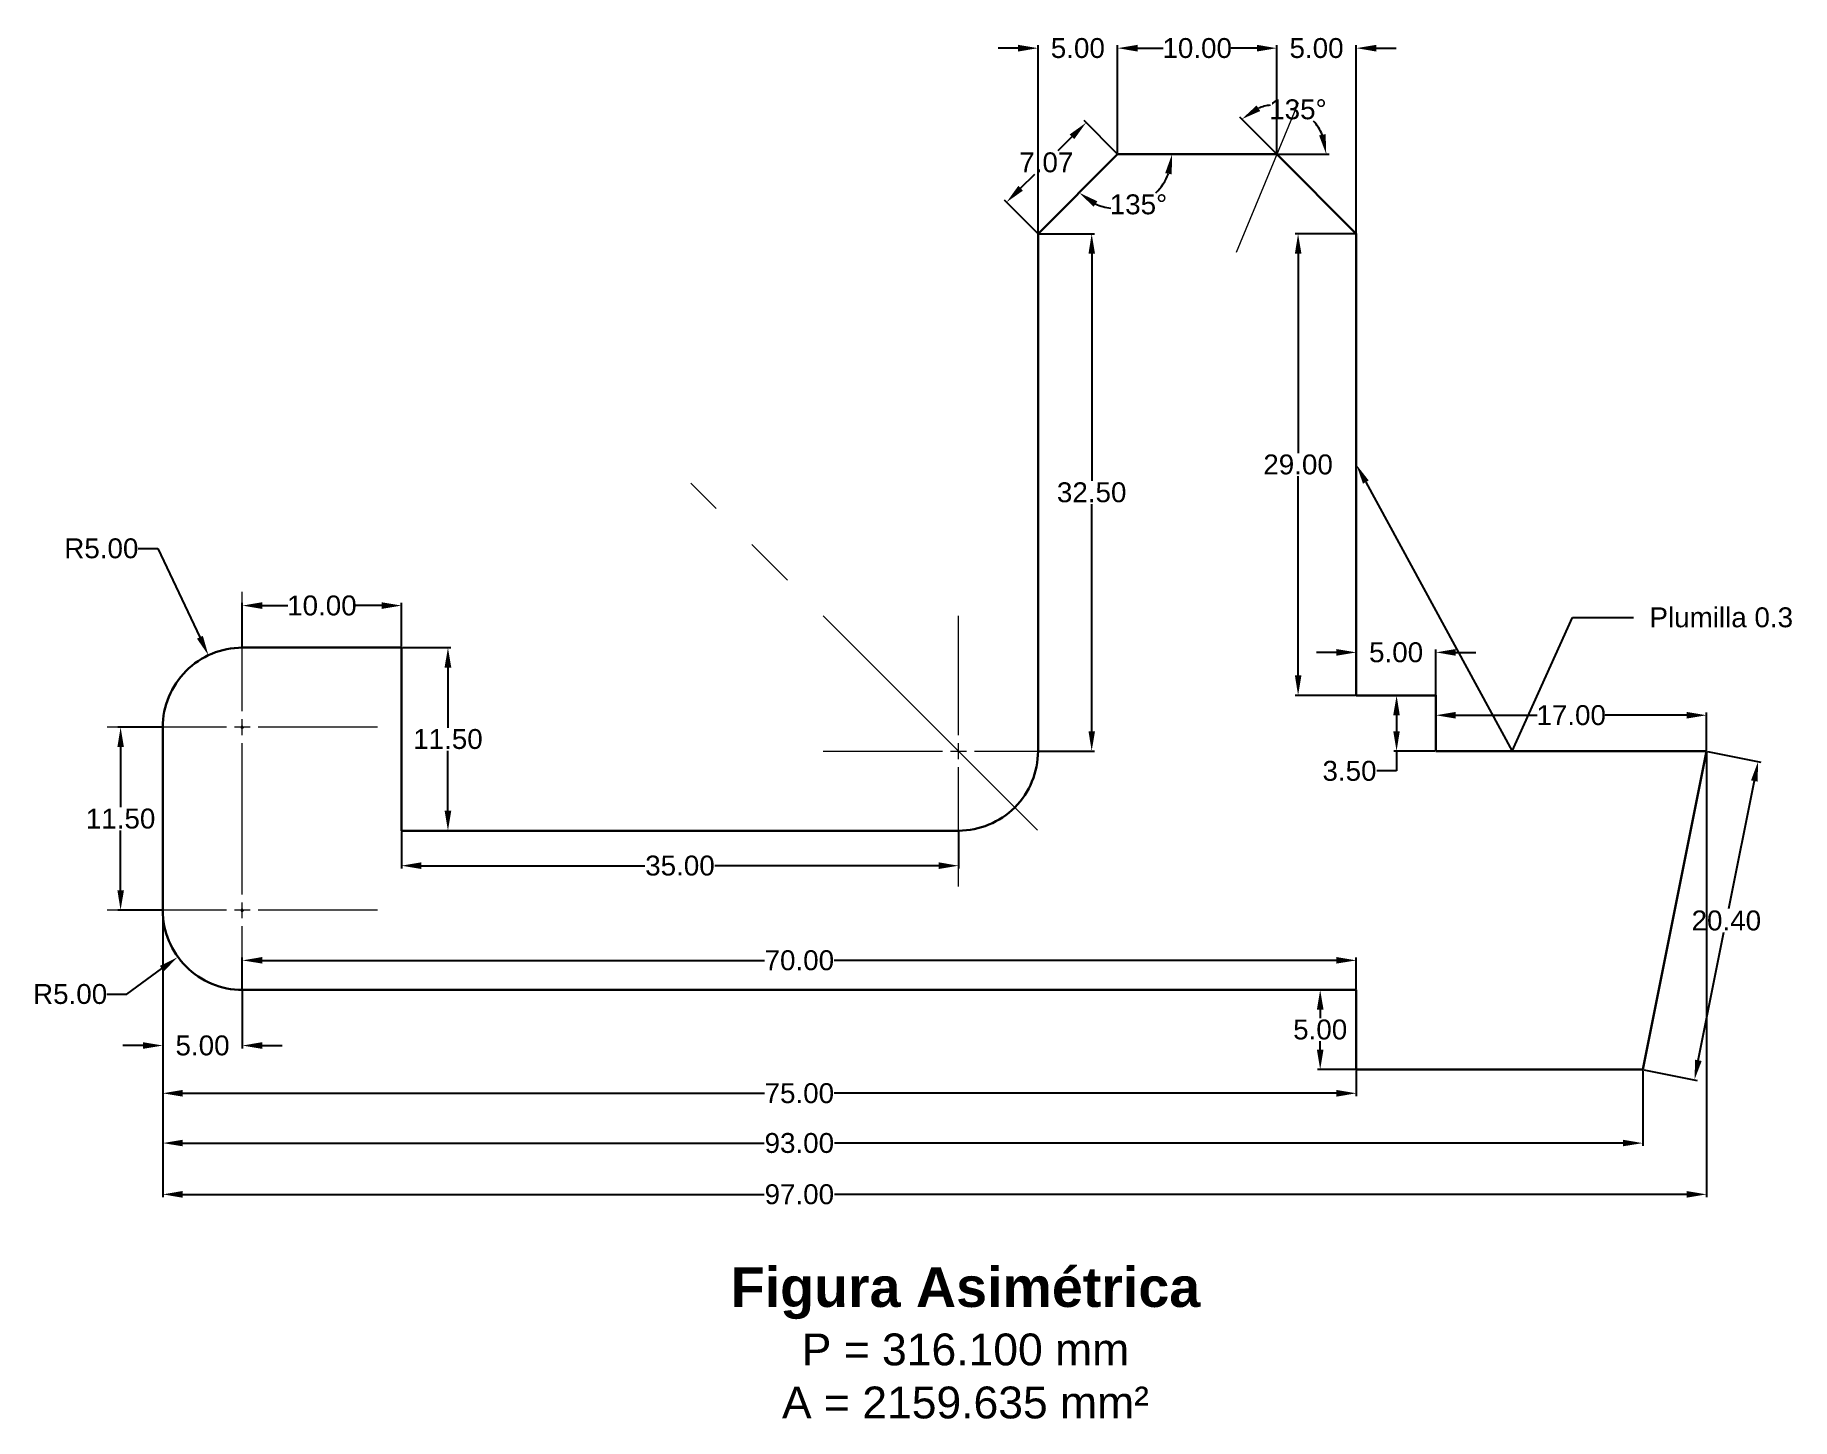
# Model space of a CAD drawing. Header units: millimetres. Extents: x 242 to 352, y 303 to 390.
import ezdxf
from ezdxf import colors
from ezdxf.entities.mleader import LeaderData, LeaderLine
from ezdxf.math import Vec2, Vec3

# ---------------------------------------------------------------- set-up
doc = ezdxf.new("R2010")
doc.units = ezdxf.units.MM
doc.linetypes.add('CENTER2', pattern=[28.575, 19.05, -3.175, 3.175, -3.175])
for name, color, linetype, lineweight in [('0-Dimension', 92, 'Continuous', 9), ('0-Object', 7, 'Continuous', 30), ('0-Text', 4, 'Continuous', 20)]:
    doc.layers.add(name, color=color, linetype=linetype, lineweight=lineweight)
doc.styles.add('Annotative', font='arial.ttf')
doc.styles.get("Standard").update_dxf_attribs({"font": 'arial.ttf'})
doc.dimstyles.new('DAPC - Standard', dxfattribs={"dimtxt": 1.25, "dimasz": 1.25, "dimexe": 0.18, "dimexo": 0.0625, "dimgap": 0.09, "dimtad": 0, "dimtih": 1, "dimtoh": 1, "dimzin": 0, "dimdsep": 46, "dimtxsty": 'Standard', "dimcen": 0.09, "dimadec": 0, "dimazin": 0, "dimtfac": 1, "dimtofl": 0, "dimtmove": 0, "dimatfit": 3, "dimfxl": 1, "dimtolj": 1, "dimtzin": 0, "dimarcsym": 0})

# ---------------------------------------------------------------- blocks, each defined once
blk = doc.blocks.new('*D0')
at = {"layer": '0-Dimension', "color": 0, "lineweight": -2, "transparency": 16777216}
for p, q in [((265, 340.12), (265, 337.81)), ((300, 340.12), (300, 337.81)), ((266.25, 337.99), (280.3, 337.99)), ((298.75, 337.99), (284.7, 337.99))]:
    blk.add_line(p, q, dxfattribs=at)
at = {"layer": '0-Dimension', "color": 0, "transparency": 16777216}
for points in [[(266.25, 338.2), (266.25, 337.78), (265, 337.99)], [(298.75, 338.2), (298.75, 337.78), (300, 337.99)]]:
    blk.add_solid(points, dxfattribs=at)
at = {"layer": 'Defpoints', "color": 0, "transparency": 16777216}
for p in [(265, 340.19), (300, 340.19), (300, 337.99)]:
    blk.add_point(p, dxfattribs=at)
at = {"layer": '0-Dimension', "color": 0, "transparency": 16777216, "insert": (282.5, 337.99), "char_height": 1.25, "attachment_point": 5}
blk.add_mtext('\\A1;35.00', dxfattribs=at)
blk = doc.blocks.new('*D1')
at = {"layer": '0-Dimension', "color": 0, "lineweight": -2, "transparency": 16777216}
for p, q in [((255, 330.25), (255, 332.22)), ((256.25, 332.04), (287.81, 332.04)), ((323.75, 332.04), (292.19, 332.04)), ((325, 330.25), (325, 332.22))]:
    blk.add_line(p, q, dxfattribs=at)
at = {"layer": '0-Dimension', "color": 0, "transparency": 16777216}
for points in [[(256.25, 332.25), (256.25, 331.84), (255, 332.04)], [(323.75, 332.25), (323.75, 331.84), (325, 332.04)]]:
    blk.add_solid(points, dxfattribs=at)
at = {"layer": 'Defpoints', "color": 0, "transparency": 16777216}
for p in [(255, 332.04), (255, 330.19), (325, 330.19)]:
    blk.add_point(p, dxfattribs=at)
at = {"layer": '0-Dimension', "color": 0, "transparency": 16777216, "insert": (290, 332.04), "char_height": 1.25, "attachment_point": 5}
blk.add_mtext('\\A1;70.00', dxfattribs=at)
blk = doc.blocks.new('*D2')
at = {"layer": '0-Dimension', "color": 0, "lineweight": -2, "transparency": 16777216}
for p, q in [((324.94, 330.19), (322.55, 330.19)), ((322.73, 328.94), (322.73, 328.41)), ((322.73, 326.44), (322.73, 326.96)), ((324.94, 325.19), (322.55, 325.19))]:
    blk.add_line(p, q, dxfattribs=at)
at = {"layer": '0-Dimension', "color": 0, "transparency": 16777216}
for points in [[(322.52, 328.94), (322.94, 328.94), (322.73, 330.19)], [(322.52, 326.44), (322.94, 326.44), (322.73, 325.19)]]:
    blk.add_solid(points, dxfattribs=at)
at = {"layer": 'Defpoints', "color": 0, "transparency": 16777216}
for p in [(322.73, 330.19), (325, 330.19), (325, 325.19)]:
    blk.add_point(p, dxfattribs=at)
at = {"layer": '0-Dimension', "color": 0, "transparency": 16777216, "insert": (322.73, 327.69), "char_height": 1.25, "attachment_point": 5}
blk.add_mtext('\\A1;5.00', dxfattribs=at)
blk = doc.blocks.new('*D3')
at = {"layer": '0-Dimension', "color": 0, "lineweight": -2, "transparency": 16777216}
for p, q in [((265.06, 351.69), (268.1, 351.69)), ((267.92, 350.44), (267.92, 346.66)), ((267.92, 341.44), (267.92, 345.21)), ((265.06, 340.19), (268.1, 340.19))]:
    blk.add_line(p, q, dxfattribs=at)
at = {"layer": '0-Dimension', "color": 0, "transparency": 16777216}
for points in [[(267.71, 350.44), (268.13, 350.44), (267.92, 351.69)], [(267.71, 341.44), (268.13, 341.44), (267.92, 340.19)]]:
    blk.add_solid(points, dxfattribs=at)
at = {"layer": 'Defpoints', "color": 0, "transparency": 16777216}
for p in [(265, 351.69), (265, 340.19), (267.92, 340.19)]:
    blk.add_point(p, dxfattribs=at)
at = {"layer": '0-Dimension', "color": 0, "transparency": 16777216, "insert": (267.92, 345.94), "char_height": 1.25, "attachment_point": 5}
blk.add_mtext('\\A1;11.50', dxfattribs=at)
blk = doc.blocks.new('*D4')
at = {"layer": '0-Dimension', "color": 0, "lineweight": -2, "transparency": 16777216}
for p, q in [((255, 351.75), (255, 354.51)), ((265, 351.75), (265, 354.51)), ((256.25, 354.33), (257.86, 354.33)), ((263.75, 354.33), (262.14, 354.33))]:
    blk.add_line(p, q, dxfattribs=at)
at = {"layer": '0-Dimension', "color": 0, "transparency": 16777216}
for points in [[(256.25, 354.54), (256.25, 354.12), (255, 354.33)], [(263.75, 354.54), (263.75, 354.12), (265, 354.33)]]:
    blk.add_solid(points, dxfattribs=at)
at = {"layer": 'Defpoints', "color": 0, "transparency": 16777216}
for p in [(265, 354.33), (255, 351.69), (265, 351.69)]:
    blk.add_point(p, dxfattribs=at)
at = {"layer": '0-Dimension', "color": 0, "transparency": 16777216, "insert": (260, 354.33), "char_height": 1.25, "attachment_point": 5}
blk.add_mtext('\\A1;10.00', dxfattribs=at)
blk = doc.blocks.new('*D5')
at = {"layer": '0-Dimension', "color": 0, "lineweight": -2, "transparency": 16777216}
for p, q in [((305.06, 377.69), (308.55, 377.69)), ((308.37, 376.44), (308.37, 362.17)), ((308.37, 346.44), (308.37, 360.71)), ((305.06, 345.19), (308.55, 345.19))]:
    blk.add_line(p, q, dxfattribs=at)
at = {"layer": '0-Dimension', "color": 0, "transparency": 16777216}
for points in [[(308.17, 376.44), (308.58, 376.44), (308.37, 377.69)], [(308.17, 346.44), (308.58, 346.44), (308.37, 345.19)]]:
    blk.add_solid(points, dxfattribs=at)
at = {"layer": 'Defpoints', "color": 0, "transparency": 16777216}
for p in [(305, 377.69), (305, 345.19), (308.37, 345.19)]:
    blk.add_point(p, dxfattribs=at)
at = {"layer": '0-Dimension', "color": 0, "transparency": 16777216, "insert": (308.37, 361.44), "char_height": 1.25, "attachment_point": 5}
blk.add_mtext('\\A1;32.50', dxfattribs=at)
blk = doc.blocks.new('*D6')
at = {"layer": '0-Dimension', "color": 0, "lineweight": -2, "transparency": 16777216}
for p, q in [((324.94, 377.69), (321.16, 377.69)), ((321.34, 376.44), (321.34, 363.91)), ((321.34, 349.94), (321.34, 362.46)), ((324.94, 348.69), (321.16, 348.69))]:
    blk.add_line(p, q, dxfattribs=at)
at = {"layer": '0-Dimension', "color": 0, "transparency": 16777216}
for points in [[(321.14, 376.44), (321.55, 376.44), (321.34, 377.69)], [(321.14, 349.94), (321.55, 349.94), (321.34, 348.69)]]:
    blk.add_solid(points, dxfattribs=at)
at = {"layer": 'Defpoints', "color": 0, "transparency": 16777216}
for p in [(325, 377.69), (321.34, 348.69), (325, 348.69)]:
    blk.add_point(p, dxfattribs=at)
at = {"layer": '0-Dimension', "color": 0, "transparency": 16777216, "insert": (321.34, 363.19), "char_height": 1.25, "attachment_point": 5}
blk.add_mtext('\\A1;29.00', dxfattribs=at)
blk = doc.blocks.new('*D7')
at = {"layer": '0-Dimension', "color": 0, "lineweight": -2, "transparency": 16777216}
for p, q in [((323.75, 351.39), (322.5, 351.39)), ((325, 348.75), (325, 351.57)), ((330, 348.75), (330, 351.57)), ((331.25, 351.39), (332.5, 351.39))]:
    blk.add_line(p, q, dxfattribs=at)
at = {"layer": '0-Dimension', "color": 0, "transparency": 16777216}
for points in [[(323.75, 351.6), (323.75, 351.18), (325, 351.39)], [(331.25, 351.6), (331.25, 351.18), (330, 351.39)]]:
    blk.add_solid(points, dxfattribs=at)
at = {"layer": 'Defpoints', "color": 0, "transparency": 16777216}
for p in [(330, 351.39), (325, 348.69), (330, 348.69)]:
    blk.add_point(p, dxfattribs=at)
at = {"layer": '0-Dimension', "color": 0, "transparency": 16777216, "insert": (327.5, 351.39), "char_height": 1.25, "attachment_point": 5}
blk.add_mtext('\\A1;5.00', dxfattribs=at)
blk = doc.blocks.new('*D8')
at = {"layer": '0-Dimension', "color": 0, "lineweight": -2, "transparency": 16777216}
for p, q in [((329.94, 348.69), (327.35, 348.69)), ((327.53, 347.44), (327.53, 346.44)), ((329.94, 345.19), (327.35, 345.19)), ((327.53, 345.19), (327.53, 343.94)), ((327.53, 343.94), (326.28, 343.94))]:
    blk.add_line(p, q, dxfattribs=at)
at = {"layer": '0-Dimension', "color": 0, "transparency": 16777216}
for points in [[(327.32, 347.44), (327.73, 347.44), (327.53, 348.69)], [(327.32, 346.44), (327.73, 346.44), (327.53, 345.19)]]:
    blk.add_solid(points, dxfattribs=at)
at = {"layer": 'Defpoints', "color": 0, "transparency": 16777216}
for p in [(330, 348.69), (327.53, 345.19), (330, 345.19)]:
    blk.add_point(p, dxfattribs=at)
at = {"layer": '0-Dimension', "color": 0, "transparency": 16777216, "insert": (324.57, 343.94), "char_height": 1.25, "attachment_point": 5}
blk.add_mtext('\\A1;3.50', dxfattribs=at)
blk = doc.blocks.new('*D9')
at = {"layer": '0-Dimension', "color": 0, "lineweight": -2, "transparency": 16777216}
for p, q in [((330, 345.25), (330, 347.62)), ((331.25, 347.44), (336.36, 347.44)), ((345.75, 347.44), (340.64, 347.44)), ((347, 345.25), (347, 347.62))]:
    blk.add_line(p, q, dxfattribs=at)
at = {"layer": '0-Dimension', "color": 0, "transparency": 16777216}
for points in [[(331.25, 347.65), (331.25, 347.23), (330, 347.44)], [(345.75, 347.65), (345.75, 347.23), (347, 347.44)]]:
    blk.add_solid(points, dxfattribs=at)
at = {"layer": 'Defpoints', "color": 0, "transparency": 16777216}
for p in [(347, 347.44), (330, 345.19), (347, 345.19)]:
    blk.add_point(p, dxfattribs=at)
at = {"layer": '0-Dimension', "color": 0, "transparency": 16777216, "insert": (338.5, 347.44), "char_height": 1.25, "attachment_point": 5}
blk.add_mtext('\\A1;17.00', dxfattribs=at)
blk = doc.blocks.new('*D10')
at = {"layer": '0-Dimension', "color": 0, "lineweight": -2, "transparency": 16777216}
for p, q in [((347.06, 345.17), (350.42, 344.5)), ((350, 343.31), (348.39, 335.27)), ((346.49, 325.76), (348.1, 333.81)), ((343.06, 325.17), (346.42, 324.5))]:
    blk.add_line(p, q, dxfattribs=at)
at = {"layer": '0-Dimension', "color": 0, "transparency": 16777216}
for points in [[(349.8, 343.35), (350.21, 343.27), (350.25, 344.54)], [(346.29, 325.8), (346.7, 325.72), (346.25, 324.54)]]:
    blk.add_solid(points, dxfattribs=at)
at = {"layer": 'Defpoints', "color": 0, "transparency": 16777216}
for p in [(347, 345.19), (343, 325.19), (346.25, 324.54)]:
    blk.add_point(p, dxfattribs=at)
at = {"layer": '0-Dimension', "color": 0, "transparency": 16777216, "insert": (348.25, 334.54), "char_height": 1.25, "attachment_point": 5}
blk.add_mtext('\\A1;20.40', dxfattribs=at)
blk = doc.blocks.new('*D13')
at = {"layer": '0-Dimension', "color": 0, "lineweight": -2, "transparency": 16777216}
for start, end in [(314.6889, 338.9512), (246.0488, 262.7228)]:
    blk.add_arc((310, 382.69), 3.42, start, end, dxfattribs=at)
at = {"layer": '0-Dimension', "color": 0, "transparency": 16777216}
for points in [[(312.99, 381.5), (313.4, 381.42), (313.42, 382.69)], [(308.49, 379.39), (308.73, 379.73), (307.58, 380.27)]]:
    blk.add_solid(points, dxfattribs=at)
at = {"layer": 'Defpoints', "color": 0, "transparency": 16777216}
for p in [(310, 382.69), (310, 382.69), (320, 382.69), (310, 379.26), (305, 377.69)]:
    blk.add_point(p, dxfattribs=at)
at = {"layer": '0-Dimension', "color": 0, "transparency": 16777216, "insert": (311.31, 379.53), "char_height": 1.25, "attachment_point": 5}
blk.add_mtext('\\A1;135°', dxfattribs=at)
blk = doc.blocks.new('*D14')
at = {"layer": '0-Dimension', "color": 0, "lineweight": -2, "transparency": 16777216}
for p, q in [((319.96, 382.73), (317.67, 385.02)), ((320.06, 382.69), (323.29, 382.69))]:
    blk.add_line(p, q, dxfattribs=at)
for start, end in [(97.5717, 111.8447), (23.1553, 42.0555)]:
    blk.add_arc((320, 382.69), 3.11, start, end, dxfattribs=at)
at = {"layer": '0-Dimension', "color": 0, "transparency": 16777216}
for points in [[(318.96, 385.4), (318.73, 385.75), (317.8, 384.89)], [(323.07, 383.95), (322.66, 383.87), (323.11, 382.69)]]:
    blk.add_solid(points, dxfattribs=at)
at = {"layer": 'Defpoints', "color": 0, "transparency": 16777216}
for p in [(320, 385.8), (310, 382.69), (320, 382.69), (320, 382.69), (325, 377.69)]:
    blk.add_point(p, dxfattribs=at)
at = {"layer": '0-Dimension', "color": 0, "transparency": 16777216, "insert": (321.33, 385.5), "char_height": 1.25, "attachment_point": 5}
blk.add_mtext('\\A1;135°', dxfattribs=at)
blk = doc.blocks.new('*D15')
at = {"layer": '0-Dimension', "color": 0, "lineweight": -2, "transparency": 16777216}
for p, q in [((309.96, 382.73), (307.89, 384.8)), ((307.13, 383.78), (306.25, 382.9)), ((303.9, 380.55), (304.79, 381.44)), ((304.96, 377.73), (302.89, 379.8))]:
    blk.add_line(p, q, dxfattribs=at)
at = {"layer": '0-Dimension', "color": 0, "transparency": 16777216}
for points in [[(306.99, 383.93), (307.28, 383.64), (308.02, 384.67)], [(303.76, 380.7), (304.05, 380.4), (303.02, 379.67)]]:
    blk.add_solid(points, dxfattribs=at)
at = {"layer": 'Defpoints', "color": 0, "transparency": 16777216}
for p in [(308.02, 384.67), (310, 382.69), (305, 377.69)]:
    blk.add_point(p, dxfattribs=at)
at = {"layer": '0-Dimension', "color": 0, "transparency": 16777216, "insert": (305.52, 382.17), "char_height": 1.25, "attachment_point": 5}
blk.add_mtext('\\A1;7.07', dxfattribs=at)
blk = doc.blocks.new('*D16')
at = {"layer": '0-Dimension', "color": 0, "lineweight": -2, "transparency": 16777216}
for p, q in [((249.94, 346.69), (247.17, 346.69)), ((247.35, 345.44), (247.35, 341.66)), ((247.35, 336.44), (247.35, 340.21)), ((249.94, 335.19), (247.17, 335.19))]:
    blk.add_line(p, q, dxfattribs=at)
at = {"layer": '0-Dimension', "color": 0, "transparency": 16777216}
for points in [[(247.15, 345.44), (247.56, 345.44), (247.35, 346.69)], [(247.15, 336.44), (247.56, 336.44), (247.35, 335.19)]]:
    blk.add_solid(points, dxfattribs=at)
at = {"layer": 'Defpoints', "color": 0, "transparency": 16777216}
for p in [(250, 346.69), (247.35, 335.19), (250, 335.19)]:
    blk.add_point(p, dxfattribs=at)
at = {"layer": '0-Dimension', "color": 0, "transparency": 16777216, "insert": (247.35, 340.94), "char_height": 1.25, "attachment_point": 5}
blk.add_mtext('\\A1;11.50', dxfattribs=at)
blk = doc.blocks.new('*D17')
at = {"layer": '0-Dimension', "color": 0, "lineweight": -2, "transparency": 16777216}
for p, q in [((250, 335.12), (250, 326.51)), ((255, 330.12), (255, 326.51)), ((248.75, 326.69), (247.5, 326.69)), ((256.25, 326.69), (257.5, 326.69))]:
    blk.add_line(p, q, dxfattribs=at)
at = {"layer": '0-Dimension', "color": 0, "transparency": 16777216}
for points in [[(248.75, 326.9), (248.75, 326.48), (250, 326.69)], [(256.25, 326.9), (256.25, 326.48), (255, 326.69)]]:
    blk.add_solid(points, dxfattribs=at)
at = {"layer": 'Defpoints', "color": 0, "transparency": 16777216}
for p in [(250, 335.19), (255, 330.19), (255, 326.69)]:
    blk.add_point(p, dxfattribs=at)
at = {"layer": '0-Dimension', "color": 0, "transparency": 16777216, "insert": (252.5, 326.69), "char_height": 1.25, "attachment_point": 5}
blk.add_mtext('\\A1;5.00', dxfattribs=at)
blk = doc.blocks.new('*D18')
at = {"layer": '0-Dimension', "color": 0, "lineweight": -2, "transparency": 16777216}
for p, q in [((250, 335.12), (250, 323.51)), ((325, 325.12), (325, 323.51)), ((251.25, 323.69), (287.81, 323.69)), ((323.75, 323.69), (292.19, 323.69))]:
    blk.add_line(p, q, dxfattribs=at)
at = {"layer": '0-Dimension', "color": 0, "transparency": 16777216}
for points in [[(251.25, 323.9), (251.25, 323.48), (250, 323.69)], [(323.75, 323.9), (323.75, 323.48), (325, 323.69)]]:
    blk.add_solid(points, dxfattribs=at)
at = {"layer": 'Defpoints', "color": 0, "transparency": 16777216}
for p in [(250, 335.19), (325, 325.19), (325, 323.69)]:
    blk.add_point(p, dxfattribs=at)
at = {"layer": '0-Dimension', "color": 0, "transparency": 16777216, "insert": (290, 323.69), "char_height": 1.25, "attachment_point": 5}
blk.add_mtext('\\A1;75.00', dxfattribs=at)
blk = doc.blocks.new('*D19')
at = {"layer": '0-Dimension', "color": 0, "lineweight": -2, "transparency": 16777216}
for p, q in [((250, 335.12), (250, 320.38)), ((343, 325.12), (343, 320.38)), ((251.25, 320.56), (287.8, 320.56)), ((341.75, 320.56), (292.2, 320.56))]:
    blk.add_line(p, q, dxfattribs=at)
at = {"layer": '0-Dimension', "color": 0, "transparency": 16777216}
for points in [[(251.25, 320.77), (251.25, 320.36), (250, 320.56)], [(341.75, 320.77), (341.75, 320.36), (343, 320.56)]]:
    blk.add_solid(points, dxfattribs=at)
at = {"layer": 'Defpoints', "color": 0, "transparency": 16777216}
for p in [(250, 335.19), (343, 325.19), (343, 320.56)]:
    blk.add_point(p, dxfattribs=at)
at = {"layer": '0-Dimension', "color": 0, "transparency": 16777216, "insert": (290, 320.56), "char_height": 1.25, "attachment_point": 5}
blk.add_mtext('\\A1;93.00', dxfattribs=at)
blk = doc.blocks.new('*D20')
at = {"layer": '0-Dimension', "color": 0, "lineweight": -2, "transparency": 16777216}
for p, q in [((347, 345.12), (347, 317.16)), ((250, 335.12), (250, 317.16)), ((251.25, 317.34), (287.8, 317.34)), ((345.75, 317.34), (292.2, 317.34))]:
    blk.add_line(p, q, dxfattribs=at)
at = {"layer": '0-Dimension', "color": 0, "transparency": 16777216}
for points in [[(251.25, 317.55), (251.25, 317.13), (250, 317.34)], [(345.75, 317.55), (345.75, 317.13), (347, 317.34)]]:
    blk.add_solid(points, dxfattribs=at)
at = {"layer": 'Defpoints', "color": 0, "transparency": 16777216}
for p in [(347, 345.19), (250, 335.19), (347, 317.34)]:
    blk.add_point(p, dxfattribs=at)
at = {"layer": '0-Dimension', "color": 0, "transparency": 16777216, "insert": (290, 317.34), "char_height": 1.25, "attachment_point": 5}
blk.add_mtext('\\A1;97.00', dxfattribs=at)
blk = doc.blocks.new('*D21')
at = {"layer": '0-Dimension', "color": 0, "lineweight": -2, "transparency": 16777216}
for p, q in [((303.75, 389.35), (302.5, 389.35)), ((305, 377.75), (305, 389.53)), ((310, 382.75), (310, 389.53)), ((311.25, 389.35), (312.5, 389.35))]:
    blk.add_line(p, q, dxfattribs=at)
at = {"layer": '0-Dimension', "color": 0, "transparency": 16777216}
for points in [[(303.75, 389.56), (303.75, 389.14), (305, 389.35)], [(311.25, 389.56), (311.25, 389.14), (310, 389.35)]]:
    blk.add_solid(points, dxfattribs=at)
at = {"layer": 'Defpoints', "color": 0, "transparency": 16777216}
for p in [(310, 389.35), (310, 382.69), (305, 377.69)]:
    blk.add_point(p, dxfattribs=at)
at = {"layer": '0-Dimension', "color": 0, "transparency": 16777216, "insert": (307.5, 389.35), "char_height": 1.25, "attachment_point": 5}
blk.add_mtext('\\A1;5.00', dxfattribs=at)
blk = doc.blocks.new('*D22')
at = {"layer": '0-Dimension', "color": 0, "lineweight": -2, "transparency": 16777216}
for p, q in [((310, 382.75), (310, 389.53)), ((311.25, 389.35), (312.86, 389.35)), ((318.75, 389.35), (317.14, 389.35)), ((320, 382.75), (320, 389.53))]:
    blk.add_line(p, q, dxfattribs=at)
at = {"layer": '0-Dimension', "color": 0, "transparency": 16777216}
for points in [[(311.25, 389.56), (311.25, 389.14), (310, 389.35)], [(318.75, 389.56), (318.75, 389.14), (320, 389.35)]]:
    blk.add_solid(points, dxfattribs=at)
at = {"layer": 'Defpoints', "color": 0, "transparency": 16777216}
for p in [(320, 389.35), (310, 382.69), (320, 382.69)]:
    blk.add_point(p, dxfattribs=at)
at = {"layer": '0-Dimension', "color": 0, "transparency": 16777216, "insert": (315, 389.35), "char_height": 1.25, "attachment_point": 5}
blk.add_mtext('\\A1;10.00', dxfattribs=at)
blk = doc.blocks.new('*D23')
at = {"layer": '0-Dimension', "color": 0, "lineweight": -2, "transparency": 16777216}
for p, q in [((318.75, 389.35), (317.5, 389.35)), ((320, 382.75), (320, 389.53)), ((325, 377.75), (325, 389.53)), ((326.25, 389.35), (327.5, 389.35))]:
    blk.add_line(p, q, dxfattribs=at)
at = {"layer": '0-Dimension', "color": 0, "transparency": 16777216}
for points in [[(318.75, 389.56), (318.75, 389.14), (320, 389.35)], [(326.25, 389.56), (326.25, 389.14), (325, 389.35)]]:
    blk.add_solid(points, dxfattribs=at)
at = {"layer": 'Defpoints', "color": 0, "transparency": 16777216}
for p in [(325, 389.35), (320, 382.69), (325, 377.69)]:
    blk.add_point(p, dxfattribs=at)
at = {"layer": '0-Dimension', "color": 0, "transparency": 16777216, "insert": (322.5, 389.35), "char_height": 1.25, "attachment_point": 5}
blk.add_mtext('\\A1;5.00', dxfattribs=at)
blk = doc.blocks.new('*U24')
at = {"layer": '0-Dimension', "color": 0, "linetype": 'CENTER2', "transparency": 16777216}
for p, q in [((0, 1), (0, 8.5)), ((-8.5, 0), (-1, 0)), ((1, 0), (8.5, 0)), ((0, -8.5), (0, -1))]:
    blk.add_line(p, q, dxfattribs=at)
at = {"layer": '0-Dimension', "color": 0, "linetype": 'Continuous', "transparency": 16777216}
for p, q in [((-0.5, 0), (0.5, 0)), ((0, -0.5), (0, 0.5))]:
    blk.add_line(p, q, dxfattribs=at)
blk = doc.blocks.new('*U25')
at = {"layer": '0-Dimension', "color": 0, "linetype": 'CENTER2', "transparency": 16777216}
for p, q in [((0, 1), (0, 8.5)), ((-8.5, 0), (-1, 0)), ((1, 0), (8.5, 0)), ((0, -8.5), (0, -1))]:
    blk.add_line(p, q, dxfattribs=at)
at = {"layer": '0-Dimension', "color": 0, "linetype": 'Continuous', "transparency": 16777216}
for p, q in [((-0.5, 0), (0.5, 0)), ((0, -0.5), (0, 0.5))]:
    blk.add_line(p, q, dxfattribs=at)
blk = doc.blocks.new('*U26')
at = {"layer": '0-Dimension', "color": 0, "linetype": 'CENTER2', "transparency": 16777216}
for p, q in [((0, 1), (0, 8.5)), ((-8.5, 0), (-1, 0)), ((1, 0), (8.5, 0)), ((0, -8.5), (0, -1))]:
    blk.add_line(p, q, dxfattribs=at)
at = {"layer": '0-Dimension', "color": 0, "linetype": 'Continuous', "transparency": 16777216}
for p, q in [((-0.5, 0), (0.5, 0)), ((0, -0.5), (0, 0.5))]:
    blk.add_line(p, q, dxfattribs=at)
blk = doc.blocks.new('*U27')
at = {"layer": '0-Dimension', "color": 0, "linetype": 'CENTER2', "transparency": 16777216}
blk.add_line((1.95, 4.7), (-1.95, -4.7), dxfattribs=at)
blk = doc.blocks.new('*U28')
at = {"layer": '0-Dimension', "color": 0, "linetype": 'CENTER2', "transparency": 16777216}
blk.add_line((10.9, -10.9), (-10.9, 10.9), dxfattribs=at)
blk = doc.blocks.new('*D29')
at = {"layer": '0-Dimension', "color": 0, "lineweight": -2, "transparency": 16777216}
for p, q in [((254.91, 335.19), (255.09, 335.19)), ((255, 335.1), (255, 335.28)), ((247.74, 329.92), (249.94, 331.52)), ((246.49, 329.92), (247.74, 329.92))]:
    blk.add_line(p, q, dxfattribs=at)
at = {"layer": '0-Dimension', "color": 0, "transparency": 16777216}
blk.add_solid([(249.82, 331.69), (250.06, 331.35), (250.95, 332.25)], dxfattribs=at)
at = {"layer": 'Defpoints', "color": 0, "transparency": 16777216}
for p in [(255, 335.19), (250.95, 332.25)]:
    blk.add_point(p, dxfattribs=at)
at = {"layer": '0-Dimension', "color": 0, "transparency": 16777216, "insert": (244.18, 329.92), "char_height": 1.25, "attachment_point": 5}
blk.add_mtext('\\A1;R5.00', dxfattribs=at)
blk = doc.blocks.new('*D30')
at = {"layer": '0-Dimension', "color": 0, "lineweight": -2, "transparency": 16777216}
for p, q in [((248.45, 357.92), (249.7, 357.92)), ((249.7, 357.92), (252.33, 352.34)), ((254.91, 346.69), (255.09, 346.69)), ((255, 346.6), (255, 346.78))]:
    blk.add_line(p, q, dxfattribs=at)
at = {"layer": '0-Dimension', "color": 0, "transparency": 16777216}
blk.add_solid([(252.52, 352.43), (252.15, 352.25), (252.87, 351.21)], dxfattribs=at)
at = {"layer": 'Defpoints', "color": 0, "transparency": 16777216}
for p in [(252.87, 351.21), (255, 346.69)]:
    blk.add_point(p, dxfattribs=at)
at = {"layer": '0-Dimension', "color": 0, "transparency": 16777216, "insert": (246.14, 357.92), "char_height": 1.25, "attachment_point": 5}
blk.add_mtext('\\A1;R5.00', dxfattribs=at)

msp = doc.modelspace()

# ---------------------------------------------------------------- linework, layer by layer
at = {"layer": '0-Object'}
msp.add_lwpolyline([(255, 351.687), (265, 351.687), (265, 340.187), (300, 340.187, 0.4142136), (305, 345.187), (305, 377.687), (310, 382.687), (320, 382.687), (325, 377.687), (325, 348.687), (330, 348.687), (330, 345.187), (347, 345.187), (343, 325.187), (325, 325.187), (325, 330.187), (255, 330.187, -0.4142136), (250, 335.187), (250, 346.687, -0.4142136)], format="xyb", close=True, dxfattribs=at)

# ---------------------------------------------------------------- block references
at = {"layer": '0-Dimension', "linetype": 'CENTER2'}
for name, p in [('*U27', (319.393, 381.222)), ('*U28', (294.073, 351.114)), ('*U24', (300, 345.187))]:
    msp.add_blockref(name, p, dxfattribs=at)
at = {"layer": '0-Dimension', "linetype": 'CENTER2', "extrusion": (0, 0, -1)}
for name, p in [('*U25', (-255, 346.687)), ('*U26', (-255, 335.187))]:
    msp.add_blockref(name, p, dxfattribs=at)

# ---------------------------------------------------------------- texts
at = {"layer": '0-Text', "insert": (280.593, 312.766), "char_height": 2.5, "width": 39.691, "attachment_point": 1, "style": 'Annotative'}
msp.add_mtext('\\A1;\\pxqc;{\\fArial|b1|i0|c0|p34;Figura Asimétrica}\\P{\\H0.8x;P = 316.100 mm\\PA = 2159.635 mm²}', dxfattribs=at)

# ---------------------------------------------------------------- dimensions: what is measured, and where the dimension line sits
at = {"layer": '0-Dimension'}
for base, p1, p2, picture, middle in [((310, 389.348), (305, 377.687), (310, 382.687), '*D21', (307.5, 389.348)), ((265, 354.332), (255, 351.687), (265, 351.687), '*D4', (260, 354.332)), ((330, 351.391), (325, 348.687), (330, 348.687), '*D7', (327.5, 351.391)), ((347, 347.443), (330, 345.187), (347, 345.187), '*D9', (338.5, 347.443))]:
    dim = msp.add_linear_dim(base=base, p1=p1, p2=p2, dimstyle='DAPC - Standard', dxfattribs=at)
    dim.commit()
    dim.dimension.update_dxf_attribs({"geometry": picture, "text_midpoint": middle})
for base, p1, p2, picture, middle in [((320, 389.348), (310, 382.687), (320, 382.687), '*D22', (315, 389.348)), ((325, 389.348), (320, 382.687), (325, 377.687), '*D23', (322.5, 389.348))]:
    dim = msp.add_linear_dim(base=base, p1=p1, p2=p2, dimstyle='DAPC - Standard', override={"dimtmove": 1}, dxfattribs=at)
    dim.commit()
    dim.dimension.update_dxf_attribs({"geometry": picture, "text_midpoint": middle})
dim = msp.add_angular_dim_2l(base=(320, 385.801), line1=((320, 382.687), (325, 377.687)), line2=((310, 382.687), (320, 382.687)), dimstyle='DAPC - Standard', dxfattribs=at)
dim.commit()
dim.dimension.update_dxf_attribs({"geometry": '*D14', "text_midpoint": (321.333, 385.501), "dimtype": 162})
for p1, p2, distance, picture, middle in [((305, 377.687), (310, 382.687), 2.802, '*D15', (305.519, 382.168)), ((347, 345.187), (343, 325.187), 3.312, '*D10', (348.248, 334.537))]:
    dim = msp.add_aligned_dim(p1=p1, p2=p2, distance=distance, dimstyle='DAPC - Standard', dxfattribs=at)
    dim.commit()
    dim.dimension.update_dxf_attribs({"geometry": picture, "text_midpoint": middle})
dim = msp.add_angular_dim_2l(base=(310, 379.265), line1=((310, 382.687), (320, 382.687)), line2=((305, 377.687), (310, 382.687)), dimstyle='DAPC - Standard', dxfattribs=at)
dim.commit()
dim.dimension.update_dxf_attribs({"geometry": '*D13', "text_midpoint": (311.309, 379.525)})
for base, p1, p2, picture, middle in [((308.374, 345.187), (305, 377.687), (305, 345.187), '*D5', (308.374, 361.437)), ((321.345, 348.687), (325, 377.687), (325, 348.687), '*D6', (321.345, 363.187)), ((267.92, 340.187), (265, 351.687), (265, 340.187), '*D3', (267.92, 345.937)), ((327.526, 345.187), (330, 348.687), (330, 345.187), '*D8', (324.565, 343.937)), ((247.354, 335.187), (250, 346.687), (250, 335.187), '*D16', (247.354, 340.937))]:
    dim = msp.add_linear_dim(base=base, p1=p1, p2=p2, angle=90, dimstyle='DAPC - Standard', dxfattribs=at)
    dim.commit()
    dim.dimension.update_dxf_attribs({"geometry": picture, "text_midpoint": middle})
for center, mpoint, picture, middle in [((255, 346.687), (252.868, 351.209), '*D30', (246.144, 357.922)), ((255, 335.187), (250.952, 332.252), '*D29', (244.179, 329.924))]:
    dim = msp.add_radius_dim(center=center, mpoint=mpoint, dimstyle='DAPC - Standard', dxfattribs=at)
    dim.commit()
    dim.dimension.update_dxf_attribs({"geometry": picture, "text_midpoint": middle, "dimtype": 164})
for base, p1, p2, picture, middle in [((347, 317.342), (250, 335.187), (347, 345.187), '*D20', (290, 317.342)), ((300, 337.988), (265, 340.187), (300, 340.187), '*D0', (282.5, 337.988)), ((255, 326.692), (250, 335.187), (255, 330.187), '*D17', (252.5, 326.692)), ((325, 323.689), (250, 335.187), (325, 325.187), '*D18', (290, 323.689)), ((343, 320.565), (250, 335.187), (343, 325.187), '*D19', (290, 320.565)), ((255, 332.045), (325, 330.187), (255, 330.187), '*D1', (290, 332.045))]:
    dim = msp.add_linear_dim(base=base, p1=p1, p2=p2, dimstyle='DAPC - Standard', dxfattribs=at)
    dim.commit()
    dim.dimension.update_dxf_attribs({"geometry": picture, "text_midpoint": middle, "dimtype": 160})
dim = msp.add_linear_dim(base=(322.732, 330.187), p1=(325, 325.187), p2=(325, 330.187), angle=90, dimstyle='DAPC - Standard', dxfattribs=at)
dim.commit()
dim.dimension.update_dxf_attribs({"geometry": '*D2', "text_midpoint": (322.732, 327.687), "dimtype": 160})

# ---------------------------------------------------------------- leaders
ml = msp.add_multileader_mtext('Standard', dxfattribs=at)
ml.set_content('Plumilla 0.3', color=256)
ml.set_leader_properties()
ml.build(insert=Vec2(0, 0))
ml.multileader.update_dxf_attribs({"has_text_frame": 1, "arrow_head_size": 1.25})
ctx = ml.context
ctx.base_point, ctx.char_height, ctx.arrow_head_size, ctx.landing_gap_size, ctx.plane_origin = Vec3(342.419, 353.583), 1.25, 1.25, 1, Vec3(325, 363.187)
notes = []
notes.append((ctx, [(0, (1, 1, 0), (338.593, 353.583), (1, 0), 3.826, [(1, [(325, 363.187), (334.802, 345.187)], 0, [])])]))
ctx.mtext.insert, ctx.mtext.flow_direction = Vec3(343.419, 354.219), 5
for ctx, leaders in notes:
    for number, flags, end, landing, length, lines in leaders:
        leader = LeaderData()
        leader.index, (leader.has_last_leader_line, leader.has_dogleg_vector, leader.attachment_direction) = number, flags
        leader.last_leader_point, leader.dogleg_vector, leader.dogleg_length = Vec3(end), Vec3(landing), length
        for number, points, colour, breaks in lines:
            line = LeaderLine()
            line.index, line.vertices, line.color, line.breaks = number, Vec3.list(points), colors.encode_raw_color(colour), breaks
            leader.lines.append(line)
        ctx.leaders.append(leader)

doc.saveas('drawing.dxf')
